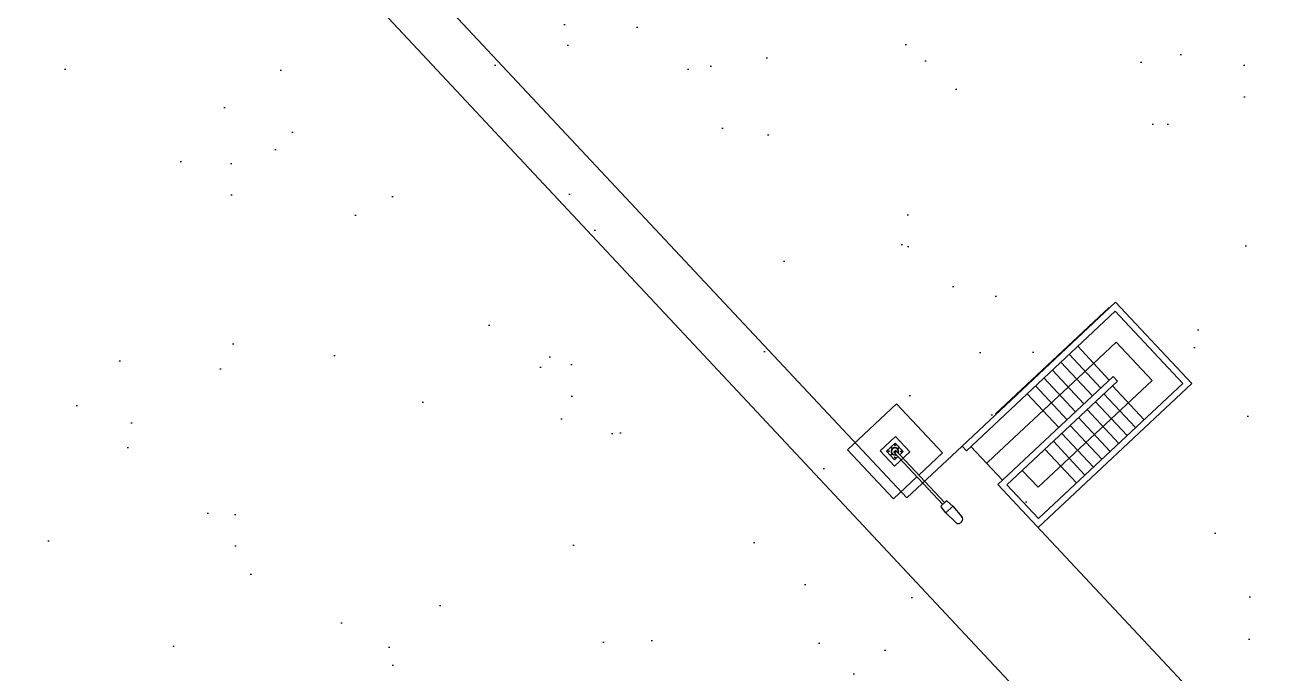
# Model space of a CAD drawing. Header units: metres. Extents: x 1796 to 2240, y -1398 to -687.
# Drawn here: x 1928.68 to 1958.49, y -1099.09 to -1083.67 of the extents above; entities that cross this region are included whole.
import ezdxf

# ---------------------------------------------------------------- set-up
doc = ezdxf.new("R2010")
doc.units = ezdxf.units.M
doc.header["$MEASUREMENT"] = 0
doc.layers.add('ARQUITETURA', color=253, linetype='CONTINUOUS')
pattern_1 = [(350.62296, (1466.5355, -762.2295), (4.08992, 4.08927), [0, -4.56, 0, -5.1, 0, -4.875]), (320.623, (1466.5355, -762.2295), (9.80883, 1.91215), [0, -2.46, 0, -4.11, 0, -1.575]), (280.623, (1464.013, -759.536), (6.39856, -6.807323), [0, -1.5, 0, -5.4, 0, -7.05]), (270.623, (1464.013, -759.536), (8.08648, -4.78256), [0, -0.75, 0, -3.54, 0, -4.05])]

msp = doc.modelspace()

# ---------------------------------------------------------------- hatches: boundary and pattern name
at = {"layer": 'ARQUITETURA'}
h = msp.add_hatch(dxfattribs=at)
h.set_pattern_fill('AR-SAND', color=116, scale=3, angle=-46.877, style=0)
h.set_pattern_definition(pattern_1)
edge = h.paths.add_edge_path()
edge.add_line((1975.606, -1066.674), (1974.637, -1065.639))
edge.add_line((1974.637, -1065.639), (1982.064, -1058.683))
edge.add_line((1982.064, -1058.683), (1966.688, -1042.265))
edge.add_line((1966.688, -1042.265), (1959.102, -1049.369))
edge.add_line((1959.102, -1049.369), (1960.264, -1050.61))
edge.add_line((1960.264, -1050.61), (1933.857, -1075.342))
edge.add_line((1933.857, -1075.342), (1952.762, -1095.528))
edge.add_line((1952.762, -1095.528), (1956.411, -1092.11))
edge.add_line((1956.411, -1092.11), (1958.223, -1094.044))
edge.add_line((1958.223, -1094.044), (1954.573, -1097.462))
edge.add_line((1954.573, -1097.462), (1972.833, -1116.959))
edge.add_arc((1973.247, -1274.849), 157.89, 75.30399, 90.15009, ccw=False)
edge.add_line((2013.302, -1122.124), (2015.597, -1109.849))
edge.add_arc((2010.779, -1108.954), 4.9, -10.5203, 43.1232)
edge.add_line((2014.355, -1105.605), (2002.802, -1093.268))
edge.add_line((2002.802, -1093.268), (2001.34, -1094.637))
edge.add_line((2001.34, -1094.637), (1975.364, -1066.9))
edge.add_line((1975.364, -1066.9), (1975.606, -1066.674))
h.paths.add_polyline_path([(2013.169, -1120.811), (2011.94, -1120.583), (2014.193, -1107.692), (2015.49, -1107.651)])
h = msp.add_hatch(dxfattribs=at)
h.set_pattern_fill('AR-SAND', color=116, scale=3, angle=-46.877, style=0)
h.set_pattern_definition(pattern_1)
h.paths.add_polyline_path([(1951.004, -1093.728), (1968.733, -1112.659), (1968.862, -1112.538), (1932.176, -1073.366), (1929.342, -1076.02), (1966.029, -1115.192), (1966.586, -1114.67), (1948.814, -1095.779)])
h = msp.add_hatch(dxfattribs=at)
h.set_pattern_fill('AR-SAND', color=116, scale=3, angle=-46.877, style=0)
h.set_pattern_definition(pattern_1)
edge = h.paths.add_edge_path()
edge.add_line((1964.486, -1113.35), (1964.457, -1112.47))
edge.add_line((1964.457, -1112.47), (1929.855, -1075.539))
edge.add_line((1929.855, -1075.539), (1850.314, -1150.032))
edge.add_line((1850.314, -1150.032), (1856.26, -1156.15))
edge.add_arc((1978.168, -1308.604), 195.201, 117.48269, 128.64706, ccw=False)
edge.add_line((1888.086, -1135.431), (1901.081, -1128.965))
edge.add_arc((1969.724, -1271.153), 157.89, 110.41728, 115.76953, ccw=False)
edge.add_arc((1969.724, -1271.153), 157.89, 91.90094, 110.41728, ccw=False)

# ---------------------------------------------------------------- linework, layer by layer
for p, q in [((1930.731, -1074.719), (1949.638, -1094.905)), ((1929.855, -1075.539), (1969.097, -1117.436)), ((1954.602, -1090.256), (1950.952, -1093.673)), ((1951.748, -1092.906), (1954.448, -1090.377)), ((1954.602, -1090.256), (1956.413, -1092.19)), ((1951.055, -1093.783), (1954.595, -1090.468)), ((1954.595, -1090.468), (1956.201, -1092.183)), ((1953.702, -1091.303), (1954.454, -1092.106)), ((1954.068, -1091.715), (1954.615, -1091.202)), ((1954.615, -1091.202), (1955.47, -1092.115)), ((1953.502, -1091.491), (1954.254, -1092.294)), ((1951.718, -1093.916), (1954.068, -1091.715)), ((1953.1, -1091.867), (1953.852, -1092.67)), ((1953.301, -1091.679), (1954.053, -1092.482)), ((1951.807, -1094.586), (1954.544, -1092.022)), ((1952.019, -1094.593), (1954.647, -1092.132)), ((1952.699, -1092.243), (1953.451, -1093.046)), ((1955.47, -1092.115), (1952.76, -1094.652)), ((1952.764, -1095.608), (1956.413, -1092.19)), ((1952.771, -1095.396), (1956.201, -1092.183)), ((1952.9, -1092.055), (1953.652, -1092.858)), ((1954.528, -1092.243), (1955.28, -1093.046)), ((1954.647, -1092.132), (1954.544, -1092.022)), ((1952.499, -1092.431), (1953.25, -1093.234)), ((1954.327, -1092.431), (1955.079, -1093.234)), ((1948.226, -1093.761), (1949.394, -1092.667)), ((1949.394, -1092.667), (1950.487, -1093.835)), ((1953.926, -1092.807), (1954.678, -1093.61)), ((1954.126, -1092.619), (1954.878, -1093.422)), ((1953.725, -1092.995), (1954.477, -1093.798)), ((1953.324, -1093.371), (1954.076, -1094.174)), ((1953.524, -1093.183), (1954.276, -1093.986)), ((1949.003, -1093.787), (1949.368, -1093.445)), ((1949.159, -1093.792), (1949.363, -1093.6)), ((1949.259, -1093.698), (1949.293, -1093.734)), ((1949.263, -1093.694), (1949.297, -1093.731)), ((1949.35, -1093.663), (1949.372, -1093.643)), ((1949.351, -1093.642), (1949.372, -1093.664)), ((1949.363, -1093.6), (1949.555, -1093.805)), ((1949.368, -1093.445), (1949.71, -1093.81)), ((1949.42, -1093.735), (1949.457, -1093.7)), ((1949.424, -1093.738), (1949.46, -1093.704)), ((1950.952, -1093.673), (1949.638, -1094.905)), ((1951.055, -1093.783), (1950.952, -1093.673)), ((1951.916, -1094.483), (1951.164, -1093.68)), ((1953.123, -1093.559), (1953.875, -1094.362)), ((1949.319, -1094.929), (1948.226, -1093.761)), ((1949.345, -1094.151), (1949.003, -1093.787)), ((1949.35, -1093.996), (1949.159, -1093.792)), ((1949.223, -1093.783), (1949.201, -1093.804)), ((1949.222, -1093.804), (1949.202, -1093.782)), ((1949.253, -1093.892), (1949.289, -1093.858)), ((1949.256, -1093.896), (1949.293, -1093.861)), ((1949.377, -1093.779), (1949.333, -1093.82)), ((1950.492, -1095.058), (1949.333, -1093.82)), ((1949.363, -1093.933), (1949.341, -1093.953)), ((1949.342, -1093.932), (1949.362, -1093.954)), ((1949.71, -1093.81), (1949.345, -1094.151)), ((1949.429, -1093.923), (1949.35, -1093.996)), ((1949.353, -1093.798), (1949.357, -1093.794)), ((1949.353, -1093.798), (1949.356, -1093.802)), ((1949.353, -1093.798), (1949.36, -1093.798)), ((1949.397, -1093.801), (1949.353, -1093.842)), ((1949.357, -1093.794), (1949.356, -1093.802)), ((1949.356, -1093.802), (1949.36, -1093.798)), ((1949.357, -1093.794), (1949.36, -1093.798)), ((1950.535, -1095.016), (1949.377, -1093.779)), ((1949.555, -1093.805), (1949.472, -1093.882)), ((1949.491, -1093.792), (1949.512, -1093.814)), ((1949.512, -1093.793), (1949.491, -1093.813)), ((1950.487, -1093.835), (1949.923, -1094.363)), ((1951.54, -1094.082), (1951.718, -1093.916)), ((1952.922, -1093.747), (1953.674, -1094.55)), ((1952.76, -1094.652), (1952.384, -1094.251)), ((1949.88, -1094.404), (1949.319, -1094.929)), ((1951.807, -1094.586), (1973.205, -1117.434)), ((1952.771, -1095.396), (1952.019, -1094.593)), ((1950.566, -1095.262), (1950.454, -1095.12)), ((1950.455, -1095.092), (1950.572, -1094.982)), ((1950.734, -1095.104), (1950.566, -1095.262)), ((1950.6, -1094.983), (1950.734, -1095.104)), ((1950.734, -1095.104), (1950.949, -1095.354)), ((1950.802, -1095.492), (1950.566, -1095.262)), ((1950.943, -1095.465), (1950.912, -1095.494))]:
    msp.add_line(p, q, dxfattribs=at)
for centre in [(1949.361, -1093.653), (1949.212, -1093.793), (1949.352, -1093.943), (1949.502, -1093.803)]:
    msp.add_circle(centre, 0.01, dxfattribs=at)
for centre, radius, start, end in [((1949.357, -1093.798), 0.09, 330.9146, 291.9545), ((1949.357, -1093.798), 0.081, 332.9698, 289.4676), ((1950.469, -1095.106), 0.02, 133.123, 223.123), ((1950.586, -1094.997), 0.02, 43.123, 133.123), ((1950.858, -1095.435), 0.08, 225.5357, 313.123), ((1950.888, -1095.406), 0.08, 313.123, 40.7102)]:
    msp.add_arc(centre, radius, start, end, dxfattribs=at)

doc.saveas('drawing.dxf')
